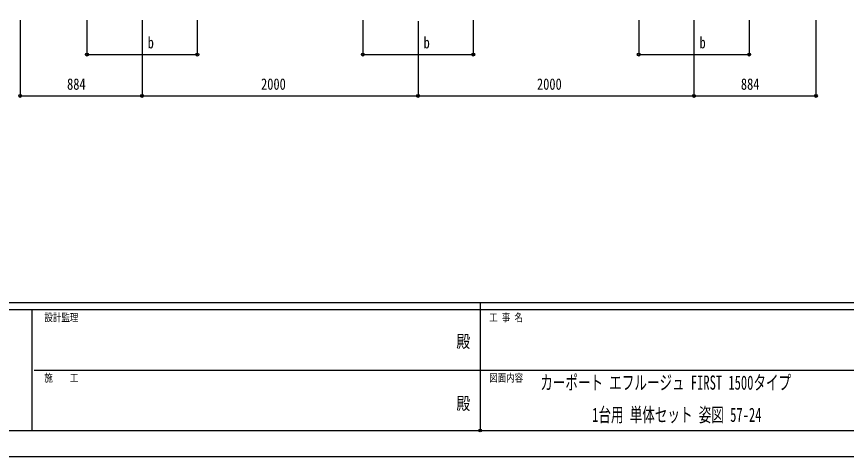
# Model space of a CAD drawing. Units: millimetres, scale not verified. Extents: x -10512 to 10512, y -7425 to 7425.
# Drawn here: x -3372 to 2642, y -7425 to -4238 of the extents above; entities that cross this region are included whole.
import ezdxf
from ezdxf.enums import TextEntityAlignment as Align

# ---------------------------------------------------------------- set-up
doc = ezdxf.new("R2010")
doc.units = ezdxf.units.MM
doc.header["$LTSCALE"] = 40
doc.header["$PDMODE"] = 32
doc.header["$PDSIZE"] = 20
for name, color, linetype in [('0-2_USER1', 3, 'Continuous'), ('0-6_YKK_D', 6, 'Continuous'), ('0-7_YKK_ZWAK', 7, 'Continuous')]:
    doc.layers.add(name, color=color, linetype=linetype)
doc.styles.add('ＭＳ ゴシック', font='')
doc.styles.get('ＭＳ ゴシック').set_extended_font_data('MS Gothic')

msp = doc.modelspace()

# ---------------------------------------------------------------- linework, layer by layer
at = {"layer": '0-6_YKK_D'}
for p, q in [((-3346.45, -4262.5), (-3346.45, -4813.5)), ((-2862.45, -4262.5), (-2862.45, -4513.5)), ((-2462.45, -4262.5), (-2462.45, -4813.5)), ((-2462.45, -4262.5), (-2462.45, -4813.5)), ((-2062.45, -4262.5), (-2062.45, -4513.5)), ((-862.45, -4262.5), (-862.45, -4513.5)), ((-62.45, -4262.5), (-62.45, -4513.5)), ((1137.55, -4262.5), (1137.55, -4513.5)), ((1537.55, -4262.5), (1537.55, -4813.5)), ((1537.55, -4262.5), (1537.55, -4813.5)), ((1937.55, -4262.5), (1937.55, -4513.5)), ((2421.55, -4262.5), (2421.55, -4813.5)), ((-462.45, -4271.62), (-462.45, -4813.5)), ((-462.45, -4271.62), (-462.45, -4813.5)), ((-2862.45, -4512.5), (-2062.45, -4512.5)), ((-862.45, -4512.5), (-62.45, -4512.5)), ((1137.55, -4512.5), (1937.55, -4512.5)), ((-3346.45, -4812.5), (-2462.45, -4812.5)), ((-2462.45, -4812.5), (-462.45, -4812.5)), ((-462.45, -4812.5), (1537.55, -4812.5)), ((1537.55, -4812.5), (2421.55, -4812.5))]:
    msp.add_line(p, q, dxfattribs=at)
for centre in [(-2862.45, -4512.5), (-2062.45, -4512.5), (-862.45, -4512.5), (-62.45, -4512.5), (1137.55, -4512.5), (1937.55, -4512.5), (-3346.45, -4812.5), (-2462.45, -4812.5), (-2462.45, -4812.5), (-462.45, -4812.5), (-462.45, -4812.5), (1537.55, -4812.5), (1537.55, -4812.5), (2421.55, -4812.5)]:
    msp.add_circle(centre, 10.62, dxfattribs=at)
at = {"layer": '0-7_YKK_ZWAK'}
for p, q in [((9737.55, -6312.5), (-9762.45, -6312.5)), ((-12.45, -6312.5), (-12.45, -7237.5)), ((-3262.45, -6362.5), (-9762.45, -6362.5)), ((-3262.45, -6362.5), (-3262.45, -7237.5)), ((-12.45, -6362.5), (-3262.45, -6362.5)), ((3237.55, -6362.5), (-12.45, -6362.5)), ((-3243.7, -6800), (-12.45, -6800)), ((-12.45, -6800), (3237.55, -6800)), ((-9762.45, -7237.5), (-3262.45, -7237.5)), ((-3262.45, -7237.5), (-12.45, -7237.5)), ((-12.45, -7237.5), (3237.55, -7237.5))]:
    msp.add_line(p, q, dxfattribs=at)
msp.add_lwpolyline([(-10512.5, -7425), (10512.5, -7425), (10512.5, 7425), (-10512.5, 7425)], close=True, dxfattribs=at)
msp.add_point((-12.45, -7237.5), dxfattribs=at)

# ---------------------------------------------------------------- texts
at = {"layer": '0-2_USER1', "style": 'ＭＳ ゴシック', "width": 0.65}
for s, p in [('カーポート エフルージュ FIRST 1500タイプ', (423.48, -6972.08)), ('1台用 単体セット 姿図 57-24', (799.62, -7205.42))]:
    msp.add_text(s, height=102.6, dxfattribs=at).set_placement(p, align=Align.BOTTOM_LEFT)
at = {"layer": '0-6_YKK_D', "style": 'ＭＳ ゴシック', "width": 0.8}
for s, p in [('b', (-2422.21, -4492.5)), ('b', (-422.21, -4492.5)), ('b', (1577.79, -4492.5)), ('884', (-3006.45, -4792.5)), ('2000', (-1600.45, -4792.5)), ('2000', (399.55, -4792.5)), ('884', (1877.55, -4792.5))]:
    msp.add_text(s, height=82.48, dxfattribs=at).set_placement(p, align=Align.BOTTOM_LEFT)
at = {"layer": '0-7_YKK_ZWAK', "style": 'ＭＳ ゴシック', "width": 0.8}
for s, height, p in [('設計監理', 54.99, (-3170.78, -6462.5)), ('工 事 名', 54.99, (53.17, -6462.5)), ('殿', 91.64, (-184.17, -6664.58)), ('施\u3000\u3000工', 54.99, (-3170.78, -6900)), ('図面内容', 54.99, (53.17, -6900)), ('殿', 91.64, (-184.17, -7114.58))]:
    msp.add_text(s, height=height, dxfattribs=at).set_placement(p, align=Align.BOTTOM_LEFT)

doc.saveas('drawing.dxf')
